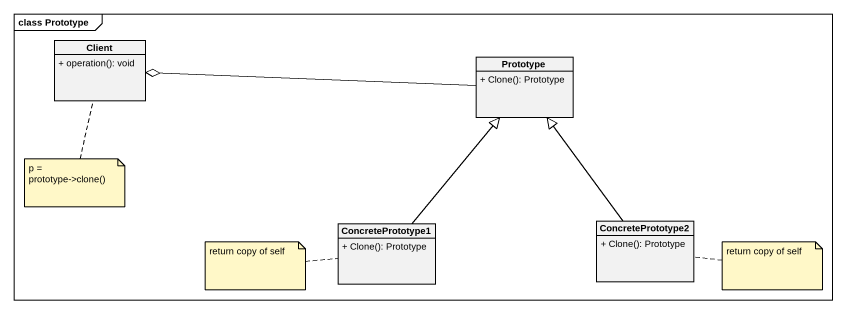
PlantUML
@startuml
mainframe class Prototype
hide circle
hide empty members
skinparam classAttributeIconSize 0
class Client {
  + operation(): void
}
class Prototype {
  + Clone(): Prototype
}
class ConcretePrototype1 {
  + Clone(): Prototype
}
class ConcretePrototype2 {
  + Clone(): Prototype
}
Prototype -left-o Client
ConcretePrototype1 -up-|> Prototype
ConcretePrototype2 -up-|> Prototype
note bottom of Client : p = prototype->clone()
note left of ConcretePrototype1 : return copy of self
note right of ConcretePrototype2 : return copy of self
@enduml
